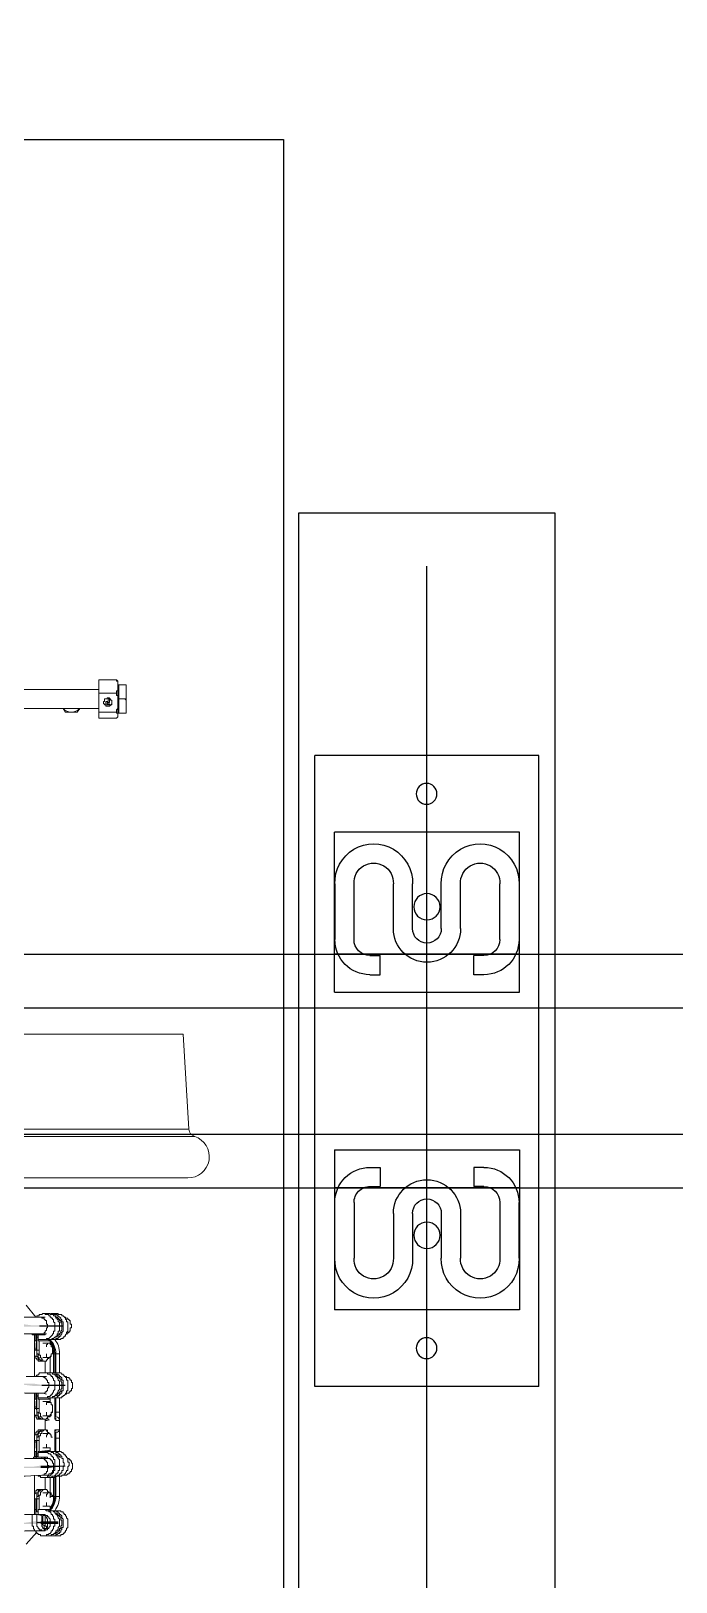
# Model space of a CAD drawing. Header units: millimetres. Extents: x 25083 to 52777, y 24772 to 45779.
# Drawn here: x 39434.8 to 39636.5, y 33806.6 to 34291.2 of the extents above; entities that cross this region are included whole.
import ezdxf

# ---------------------------------------------------------------- set-up
doc = ezdxf.new("R2010")
doc.units = ezdxf.units.MM
doc.styles.get("Standard").update_dxf_attribs({"font": ''})
doc.styles.get('Standard').set_extended_font_data('SimSun')
doc.dimstyles.new('ISO-25', dxfattribs={"dimtxt": 2.5, "dimasz": 2.5, "dimexe": 1.25, "dimexo": 0.625, "dimtad": 1, "dimtxsty": 'Standard', "dimcen": 2.5, "dimadec": 0, "dimazin": 0, "dimtfac": 1, "dimtmove": 0, "dimatfit": 3, "dimfxl": 1, "dimarcsym": 0})

# ---------------------------------------------------------------- blocks, each defined once
blk = doc.blocks.new('A$C6E4F4F8B')
for p, q in [((0, 70), (197.2, 70)), ((0, 70), (0, 0)), ((197.2, 70), (197.2, 0)), ((40.15, 63.8), (57.53, 63.8)), ((62.1, 63.92), (62.1, 6.08)), ((135.1, 63.92), (135.1, 6.08)), ((157.05, 63.8), (139.67, 63.8)), ((57.53, 57.8), (40.15, 57.8)), ((139.67, 57.8), (157.05, 57.8)), ((62.5, 52.83), (62.5, 49.63)), ((68.5, 49.63), (62.5, 49.63)), ((68.5, 52.83), (68.5, 49.63)), ((128.7, 52.83), (128.7, 49.63)), ((128.7, 49.63), (134.7, 49.63)), ((134.7, 52.83), (134.7, 49.63)), ((54.12, 45.5), (40.15, 45.5)), ((143.08, 45.5), (157.05, 45.5)), ((54.12, 39.5), (40.15, 39.5)), ((143.08, 39.5), (157.05, 39.5)), ((54.12, 30.5), (40.15, 30.5)), ((143.08, 30.5), (157.05, 30.5)), ((54.12, 24.5), (40.15, 24.5)), ((143.08, 24.5), (157.05, 24.5)), ((62.5, 17.17), (62.5, 20.37)), ((68.5, 20.37), (62.5, 20.37)), ((68.5, 17.17), (68.5, 20.37)), ((128.7, 17.17), (128.7, 20.37)), ((128.7, 20.37), (134.7, 20.37)), ((134.7, 17.17), (134.7, 20.37)), ((57.53, 12.2), (40.15, 12.2)), ((139.67, 12.2), (157.05, 12.2)), ((40.15, 6.2), (57.53, 6.2)), ((157.05, 6.2), (139.67, 6.2)), ((0, 0), (197.2, 0))]:
    blk.add_line(p, q)
at = {"color": 1}
for p, q in [((64, 63.92), (24, 63.92)), ((24, 63.92), (24, 6.08)), ((74, 63.92), (24, 63.92)), ((24, 63.92), (24, 6.08)), ((123.2, 63.92), (173.2, 63.92)), ((133.2, 63.92), (173.2, 63.92)), ((173.2, 63.92), (173.2, 6.08)), ((173.2, 63.92), (173.2, 6.08)), ((64, 6.08), (24, 6.08)), ((74, 6.08), (24, 6.08)), ((123.2, 6.08), (173.2, 6.08)), ((133.2, 6.08), (173.2, 6.08))]:
    blk.add_line(p, q, dxfattribs=at)
at = {"color": 6, "ltscale": 15}
for p, q in [((74, 6.08), (74, 63.92)), ((123.2, 6.08), (123.2, 63.92))]:
    blk.add_line(p, q, dxfattribs=at)
for centre in [(47.28, 35), (47.28, 35), (149.92, 35), (149.92, 35)]:
    blk.add_circle(centre, 4.1, dxfattribs=at)
for centre in [(12, 34.89), (185.2, 34.89), (185.2, 34.89)]:
    blk.add_circle(centre, 3.25)
for centre, radius, start, end in [((39.79, 51.65), 12.16, 88.3056, 271.6944), ((57.53, 52.83), 10.97, 0, 90), ((139.67, 52.83), 10.97, 90, 180), ((157.41, 51.65), 12.16, 268.3056, 91.6944), ((39.8, 51.65), 6.16, 86.7014, 273.2986), ((57.53, 52.83), 4.97, 0, 90), ((139.67, 52.83), 4.97, 90, 180), ((157.4, 51.65), 6.16, 266.7014, 93.2986), ((54.12, 35), 4.5, 270, 90), ((143.08, 35), 4.5, 90, 270), ((39.79, 18.35), 12.16, 88.3056, 271.6944), ((157.41, 18.35), 12.16, 268.3056, 91.6944), ((39.8, 18.35), 6.16, 86.7014, 273.2986), ((157.4, 18.35), 6.16, 266.7014, 93.2986), ((57.53, 17.17), 10.97, 270, 0), ((57.53, 17.17), 4.97, 270, 0), ((139.67, 17.17), 10.97, 180, 270), ((139.67, 17.17), 4.97, 180, 270)]:
    blk.add_arc(centre, radius, start, end)
at = {"ltscale": 15}
for centre, start, end in [((54.12, 35), 270, 90), ((143.08, 35), 90, 270)]:
    blk.add_arc(centre, 10.5, start, end, dxfattribs=at)
blk = doc.blocks.new('*D925')
at = {"color": 0, "lineweight": -2}
for p, q in [((29677.86, 34881.66), (29677.86, 32448.29)), ((40733.02, 34757.65), (40733.02, 32448.29)), ((29680.36, 32449.54), (40730.52, 32449.54))]:
    blk.add_line(p, q, dxfattribs=at)
at = {"color": 0}
for points in [[(29680.36, 32449.96), (29680.36, 32449.13), (29677.86, 32449.54)], [(40730.52, 32449.13), (40730.52, 32449.96), (40733.02, 32449.54)]]:
    blk.add_solid(points, dxfattribs=at)
at = {"layer": 'DEFPOINTS', "color": 0}
for p in [(29677.86, 34882.29), (40733.02, 34758.27), (40733.02, 32449.54)]:
    blk.add_point(p, dxfattribs=at)
at = {"color": 0, "insert": (35205.44, 32451.63), "char_height": 2.5, "attachment_point": 5}
blk.add_mtext('11055,15', dxfattribs=at)
blk = doc.blocks.new('zw$D2F4')
h = blk.add_hatch(color=7)
edge = h.paths.add_edge_path(flags=0)
edge.add_spline(control_points=[(661.02, 102.12), (661.02, 102.12), (661.02, 94.33), (661.02, 94.33), (661.02, 94.33), (661.39, 91.73), (661.39, 91.73), (661.39, 91.73), (661.76, 91.73), (661.76, 91.73), (661.76, 91.73), (661.76, 102.12), (661.76, 102.12), (661.76, 102.12), (661.02, 102.12), (661.02, 102.12), (661.02, 102.12), (661.02, 102.12), (661.02, 102.12)], knot_values=[0, 0, 0, 0, 1, 1, 1, 2, 2, 2, 3, 3, 3, 4, 4, 4, 5, 5, 5, 6, 6, 6, 6], degree=3, periodic=0)
edge = h.paths.add_edge_path(flags=0)
edge.add_spline(control_points=[(661.76, 80.96), (661.76, 80.96), (661.76, 77.61), (661.76, 77.61), (661.76, 77.61), (662.13, 72.42), (662.13, 72.42), (662.13, 72.42), (662.5, 67.59), (662.5, 67.59), (662.5, 67.59), (662.5, 63.13), (662.5, 63.13), (662.5, 63.13), (662.88, 58.67), (662.88, 58.67), (662.88, 58.67), (662.88, 53.1), (662.88, 53.1), (662.88, 53.1), (663.62, 53.1), (663.62, 53.1), (663.62, 53.1), (663.25, 55.7), (663.25, 55.7), (663.25, 55.7), (663.25, 63.13), (663.25, 63.13), (663.25, 63.13), (662.88, 67.59), (662.88, 67.59), (662.88, 67.59), (662.5, 72.42), (662.5, 72.42), (662.5, 72.42), (662.5, 77.61), (662.5, 77.61), (662.5, 77.61), (662.13, 80.58), (662.13, 80.58), (662.13, 80.58), (662.13, 80.96), (662.13, 80.96), (662.13, 80.96), (661.76, 80.96), (661.76, 80.96), (661.76, 80.96), (661.76, 80.96), (661.76, 80.96)], knot_values=[0, 0, 0, 0, 1, 1, 1, 2, 2, 2, 3, 3, 3, 4, 4, 4, 5, 5, 5, 6, 6, 6, 7, 7, 7, 8, 8, 8, 9, 9, 9, 10, 10, 10, 11, 11, 11, 12, 12, 12, 13, 13, 13, 14, 14, 14, 15, 15, 15, 16, 16, 16, 16], degree=3, periodic=0)
h = blk.add_hatch(color=7)
edge = h.paths.add_edge_path(flags=0)
edge.add_spline(control_points=[(708.92, 102.12), (708.92, 102.12), (708.92, 94.33), (708.92, 94.33), (708.92, 94.33), (708.55, 91.73), (708.55, 91.73), (708.55, 91.73), (709.3, 91.73), (709.3, 91.73), (709.3, 91.73), (709.3, 102.12), (709.3, 102.12), (709.3, 102.12), (708.92, 102.12), (708.92, 102.12), (708.92, 102.12), (708.92, 102.12), (708.92, 102.12)], knot_values=[0, 0, 0, 0, 1, 1, 1, 2, 2, 2, 3, 3, 3, 4, 4, 4, 5, 5, 5, 6, 6, 6, 6], degree=3, periodic=0)
edge = h.paths.add_edge_path(flags=0)
edge.add_spline(control_points=[(708.18, 80.96), (708.18, 80.96), (708.18, 76.5), (708.18, 76.5), (708.18, 76.5), (707.44, 66.84), (707.44, 66.84), (707.44, 66.84), (707.44, 62.39), (707.44, 62.39), (707.44, 62.39), (707.07, 58.67), (707.07, 58.67), (707.07, 58.67), (707.07, 53.48), (707.07, 53.48), (707.07, 53.48), (707.44, 53.48), (707.44, 53.48), (707.44, 53.48), (707.44, 55.7), (707.44, 55.7), (707.44, 55.7), (707.44, 55.7), (707.44, 55.7), (707.44, 55.7), (707.81, 58.67), (707.81, 58.67), (707.81, 58.67), (707.81, 62.39), (707.81, 62.39), (707.81, 62.39), (708.18, 66.84), (708.18, 66.84), (708.18, 66.84), (708.18, 71.67), (708.18, 71.67), (708.18, 71.67), (708.55, 76.5), (708.55, 76.5), (708.55, 76.5), (708.92, 80.21), (708.92, 80.21), (708.92, 80.21), (708.92, 80.96), (708.92, 80.96), (708.92, 80.96), (708.18, 80.96), (708.18, 80.96), (708.18, 80.96), (708.18, 80.96), (708.18, 80.96)], knot_values=[0, 0, 0, 0, 1, 1, 1, 2, 2, 2, 3, 3, 3, 4, 4, 4, 5, 5, 5, 6, 6, 6, 7, 7, 7, 8, 8, 8, 9, 9, 9, 10, 10, 10, 11, 11, 11, 12, 12, 12, 13, 13, 13, 14, 14, 14, 15, 15, 15, 16, 16, 16, 17, 17, 17, 17], degree=3, periodic=0)
h = blk.add_hatch(color=7)
edge = h.paths.add_edge_path(flags=0)
edge.add_spline(control_points=[(643.94, 101.75), (643.94, 101.75), (643.94, 93.95), (643.94, 93.95), (643.94, 93.95), (644.31, 90.98), (644.31, 90.98), (644.31, 90.98), (644.68, 90.98), (644.68, 90.98), (644.68, 90.98), (644.68, 101.75), (644.68, 101.75), (644.68, 101.75), (643.94, 101.75), (643.94, 101.75), (643.94, 101.75), (643.94, 101.75), (643.94, 101.75)], knot_values=[0, 0, 0, 0, 1, 1, 1, 2, 2, 2, 3, 3, 3, 4, 4, 4, 5, 5, 5, 6, 6, 6, 6], degree=3, periodic=0)
edge = h.paths.add_edge_path(flags=0)
edge.add_spline(control_points=[(644.68, 80.58), (644.68, 80.58), (644.68, 75.76), (644.68, 75.76), (644.68, 75.76), (645.05, 70.56), (645.05, 70.56), (645.05, 70.56), (645.05, 66.1), (645.05, 66.1), (645.05, 66.1), (645.42, 61.65), (645.42, 61.65), (645.42, 61.65), (645.42, 55.33), (645.42, 55.33), (645.42, 55.33), (645.42, 53.1), (645.42, 53.1), (645.42, 53.1), (646.16, 53.1), (646.16, 53.1), (646.16, 53.1), (646.16, 55.33), (646.16, 55.33), (646.16, 55.33), (645.79, 57.93), (645.79, 57.93), (645.79, 57.93), (645.79, 66.1), (645.79, 66.1), (645.79, 66.1), (645.42, 70.56), (645.42, 70.56), (645.42, 70.56), (645.05, 75.76), (645.05, 75.76), (645.05, 75.76), (645.05, 80.58), (645.05, 80.58), (645.05, 80.58), (644.68, 80.58), (644.68, 80.58), (644.68, 80.58), (644.68, 80.58), (644.68, 80.58)], knot_values=[0, 0, 0, 0, 1, 1, 1, 2, 2, 2, 3, 3, 3, 4, 4, 4, 5, 5, 5, 6, 6, 6, 7, 7, 7, 8, 8, 8, 9, 9, 9, 10, 10, 10, 11, 11, 11, 12, 12, 12, 13, 13, 13, 14, 14, 14, 15, 15, 15, 15], degree=3, periodic=0)
h = blk.add_hatch(color=7)
edge = h.paths.add_edge_path(flags=0)
edge.add_spline(control_points=[(690.36, 101.75), (690.36, 101.75), (690.36, 90.98), (690.36, 90.98), (690.36, 90.98), (690.73, 90.98), (690.73, 90.98), (690.73, 90.98), (690.73, 93.95), (690.73, 93.95), (690.73, 93.95), (691.1, 98.04), (691.1, 98.04), (691.1, 98.04), (691.1, 101.75), (691.1, 101.75), (691.1, 101.75), (690.36, 101.75), (690.36, 101.75), (690.36, 101.75), (690.36, 101.75), (690.36, 101.75)], knot_values=[0, 0, 0, 0, 1, 1, 1, 2, 2, 2, 3, 3, 3, 4, 4, 4, 5, 5, 5, 6, 6, 6, 7, 7, 7, 7], degree=3, periodic=0)
edge = h.paths.add_edge_path(flags=0)
edge.add_spline(control_points=[(689.99, 80.58), (689.99, 80.58), (689.99, 80.21), (689.99, 80.21), (689.99, 80.21), (689.61, 77.24), (689.61, 77.24), (689.61, 77.24), (689.24, 72.04), (689.24, 72.04), (689.24, 72.04), (689.24, 67.22), (689.24, 67.22), (689.24, 67.22), (688.87, 62.76), (688.87, 62.76), (688.87, 62.76), (688.87, 58.3), (688.87, 58.3), (688.87, 58.3), (688.5, 55.33), (688.5, 55.33), (688.5, 55.33), (688.5, 52.73), (688.5, 52.73), (688.5, 52.73), (688.87, 52.73), (688.87, 52.73), (688.87, 52.73), (689.24, 55.33), (689.24, 55.33), (689.24, 55.33), (689.24, 55.33), (689.24, 55.33), (689.24, 55.33), (689.24, 62.76), (689.24, 62.76), (689.24, 62.76), (689.61, 67.22), (689.61, 67.22), (689.61, 67.22), (689.99, 72.04), (689.99, 72.04), (689.99, 72.04), (690.36, 77.24), (690.36, 77.24), (690.36, 77.24), (690.36, 80.58), (690.36, 80.58), (690.36, 80.58), (689.99, 80.58), (689.99, 80.58), (689.99, 80.58), (689.99, 80.58), (689.99, 80.58)], knot_values=[0, 0, 0, 0, 1, 1, 1, 2, 2, 2, 3, 3, 3, 4, 4, 4, 5, 5, 5, 6, 6, 6, 7, 7, 7, 8, 8, 8, 9, 9, 9, 10, 10, 10, 11, 11, 11, 12, 12, 12, 13, 13, 13, 14, 14, 14, 15, 15, 15, 16, 16, 16, 17, 17, 17, 18, 18, 18, 18], degree=3, periodic=0)
h = blk.add_hatch(color=7)
h.dxf.hatch_style = 2
h.paths.add_polyline_path([(707.07, 53.48), (707.07, 51.62), (707.44, 51.62), (707.44, 53.48)])
h = blk.add_hatch(color=7)
h.dxf.hatch_style = 2
h.paths.add_polyline_path([(646.16, 51.62), (646.16, 53.1), (645.42, 53.1), (645.42, 51.62)])
h = blk.add_hatch(color=7)
h.dxf.hatch_style = 2
h.paths.add_polyline_path([(645.42, 51.62), (645.42, 47.53), (646.16, 47.53), (646.16, 51.62)])
h = blk.add_hatch(color=7)
h.dxf.hatch_style = 2
h.paths.add_polyline_path([(662.88, 53.1), (662.88, 51.25), (663.62, 51.25), (663.62, 53.1)])
h = blk.add_hatch(color=7)
h.dxf.hatch_style = 2
h.paths.add_polyline_path([(662.88, 51.25), (663.25, 47.16), (663.62, 47.16), (663.62, 51.25)])
h = blk.add_hatch(color=7)
h.dxf.hatch_style = 2
h.paths.add_polyline_path([(688.5, 52.73), (688.5, 51.25), (688.87, 51.25), (688.87, 52.73)])
h = blk.add_hatch(color=7)
h.dxf.hatch_style = 2
h.paths.add_polyline_path([(688.5, 51.25), (688.5, 47.16), (688.87, 47.16), (688.87, 51.25)])
h = blk.add_hatch(color=7)
h.dxf.hatch_style = 2
h.paths.add_polyline_path([(707.07, 51.62), (707.07, 46.05), (707.44, 46.05), (707.44, 51.62)])
h = blk.add_hatch(color=7)
h.dxf.hatch_style = 2
h.paths.add_polyline_path([(663.25, 47.16), (663.25, 45.31), (663.62, 45.31), (663.62, 47.16)])
h = blk.add_hatch(color=7)
h.dxf.hatch_style = 2
h.paths.add_polyline_path([(688.5, 47.16), (688.5, 45.31), (688.87, 45.31), (688.87, 47.16)])
at = {"color": 7, "lineweight": 5}
for points in [[(753.49, 7.06), (753.49, 313.8)], [(798.42, 8.54), (798.42, 312.31)], [(766.48, 4.83), (766.48, 282.6)], [(768.71, 6.68), (768.71, 282.6)], [(665.85, 53.1), (665.85, 57.93), (665.48, 64.62), (665.1, 72.04), (664.73, 80.96), (664.36, 91.35), (663.99, 102.12)], [(706.32, 102.12), (706.32, 91.35), (705.95, 81.33), (705.58, 72.42), (705.21, 64.62), (704.84, 58.3), (704.84, 53.48)], [(710.04, 53.1), (710.04, 58.3), (710.41, 64.62), (710.78, 72.04), (711.15, 80.96), (711.52, 90.98), (711.9, 102.12)], [(641.71, 101.75), (641.71, 90.61), (642.08, 80.58), (642.45, 71.67), (642.82, 64.25), (643.19, 57.93), (643.19, 53.1)], [(648.39, 53.1), (648.39, 57.93), (648.02, 64.25), (647.65, 72.04), (647.28, 80.58)], [(659.53, 72.04), (660.28, 64.25), (660.28, 57.93), (660.65, 52.73)], [(900.17, 70.56), (900.17, 34.91)], [(906.12, 70.56), (906.12, 34.91)], [(686.64, 64.25), (686.27, 57.93), (686.27, 53.1)], [(639.11, 57.56), (642.82, 54.22)], [(641.71, 52.36), (641.71, 53.1), (642.08, 53.1), (642.08, 53.85), (642.45, 53.85), (642.45, 54.22), (642.82, 54.22), (642.82, 54.59), (643.19, 54.59)], [(643.19, 54.59), (643.19, 54.96), (643.57, 54.96), (643.94, 55.33), (644.68, 55.33), (644.68, 55.7), (645.42, 55.7), (645.79, 55.7)], [(645.79, 54.22), (644.68, 54.22), (644.31, 53.85), (643.94, 53.85), (643.94, 53.48), (643.57, 53.48), (643.57, 52.73), (643.19, 52.73), (643.19, 52.36)], [(645.79, 55.7), (648.39, 55.7)], [(648.39, 54.22), (645.79, 54.22)], [(645.79, 54.22), (645.79, 52.73)], [(648.39, 54.22), (648.02, 52.73)], [(648.39, 55.7), (648.39, 54.22)], [(660.65, 54.96), (648.39, 54.96)], [(653.22, 54.59), (648.39, 54.59)], [(648.39, 54.59), (649.88, 54.59)], [(648.39, 53.85), (649.88, 53.85)], [(648.76, 53.85), (649.14, 53.85), (649.14, 54.22), (649.51, 54.22)], [(649.51, 53.85), (649.14, 53.85)], [(649.51, 54.22), (653.22, 54.22)], [(649.88, 53.85), (649.51, 53.85)], [(649.88, 54.96), (653.22, 54.96)], [(649.88, 54.59), (649.88, 54.96)], [(649.88, 54.96), (649.88, 54.59)], [(649.88, 53.48), (649.88, 53.85)], [(649.88, 53.85), (649.88, 51.99)], [(649.88, 53.85), (649.88, 50.5)], [(653.22, 53.48), (649.88, 53.48)], [(649.88, 53.48), (649.88, 50.13)], [(653.22, 54.96), (653.22, 54.59)], [(656.19, 53.48), (656.19, 54.22), (655.82, 54.22), (655.82, 54.59), (655.45, 54.59), (655.08, 54.59), (654.71, 54.96), (653.22, 54.96)], [(656.19, 52.73), (656.19, 53.48), (655.82, 53.48), (655.82, 53.85), (655.45, 53.85), (655.08, 53.85), (655.08, 54.22), (653.22, 54.22), (653.22, 54.59)], [(653.22, 54.22), (653.22, 53.48)], [(656.19, 52.73), (656.19, 53.1), (655.82, 53.1), (655.82, 53.48), (655.45, 53.48), (655.45, 53.85), (655.08, 53.85), (653.96, 53.85), (653.96, 54.22), (653.22, 54.22)], [(656.19, 51.62), (656.19, 52.36), (655.82, 52.36), (655.82, 52.73), (655.45, 52.73), (655.45, 53.1), (654.33, 53.1), (654.33, 53.48), (653.22, 53.48)], [(656.19, 53.48), (656.19, 52.73)], [(659.9, 51.62), (659.9, 53.1), (660.28, 53.1), (660.28, 53.85), (660.65, 53.85)], [(665.85, 55.33), (666.22, 55.33)], [(666.22, 54.22), (665.85, 54.22)], [(666.22, 55.33), (666.59, 54.59)], [(666.22, 55.33), (666.22, 54.22)], [(666.22, 54.96), (686.27, 54.96)], [(666.22, 54.22), (666.59, 53.85)], [(666.22, 53.85), (667.7, 53.85)], [(666.22, 51.99), (666.22, 53.85)], [(671.42, 54.59), (666.59, 54.22)], [(666.59, 54.59), (668.07, 54.59)], [(666.59, 54.59), (666.59, 54.22)], [(666.59, 54.22), (666.59, 53.85)], [(666.96, 53.85), (667.33, 53.85), (667.33, 54.22)], [(667.33, 54.22), (671.42, 54.22)], [(668.07, 53.85), (667.33, 53.85)], [(667.7, 53.85), (668.07, 52.36)], [(667.7, 53.85), (667.7, 51.99)], [(668.07, 54.96), (671.42, 54.96)], [(668.07, 54.59), (668.07, 54.96)], [(668.07, 53.48), (668.07, 53.85)], [(671.42, 53.48), (668.07, 53.48)], [(668.07, 53.48), (668.45, 50.13)], [(671.42, 54.96), (671.42, 54.59)], [(674.76, 53.48), (674.76, 53.85), (674.39, 53.85), (674.39, 54.22), (674.02, 54.22), (674.02, 54.59), (673.65, 54.59), (673.27, 54.59), (673.27, 54.96), (671.42, 54.96)], [(674.76, 52.73), (674.76, 53.1), (674.39, 53.1), (674.39, 53.48), (674.02, 53.48), (674.02, 53.85), (673.65, 53.85), (673.27, 54.22), (671.42, 54.22), (671.42, 54.59)], [(671.42, 54.22), (671.42, 53.48)], [(674.76, 52.73), (674.39, 52.73), (674.39, 53.1), (674.02, 53.48), (673.65, 53.48), (673.65, 53.85), (673.27, 53.85), (672.53, 53.85), (672.53, 54.22), (671.42, 54.22)], [(674.76, 51.62), (674.76, 51.99), (674.39, 52.36), (674.39, 52.73), (673.65, 52.73), (673.65, 53.1), (672.9, 53.1), (672.9, 53.48), (671.42, 53.48)], [(674.76, 53.48), (674.76, 52.73)], [(681.44, 54.96), (679.59, 54.96), (679.22, 54.59), (678.84, 54.59), (678.47, 54.22), (678.1, 54.22), (678.1, 53.48)], [(681.44, 54.59), (681.07, 54.22), (679.22, 54.22), (679.22, 53.85), (678.84, 53.85), (678.47, 53.85), (678.47, 53.48), (678.1, 53.48), (678.1, 52.73)], [(681.44, 54.22), (680.33, 54.22), (680.33, 53.85), (679.22, 53.85), (678.84, 53.48), (678.47, 53.48), (678.47, 53.1), (678.1, 53.1), (678.1, 52.73)], [(678.1, 53.48), (678.1, 52.73)], [(681.44, 53.48), (679.96, 53.48), (679.96, 53.1), (678.84, 53.1), (678.84, 52.73), (678.47, 52.73), (678.47, 52.36), (678.1, 52.36), (678.1, 51.62)], [(684.41, 54.96), (681.44, 54.96)], [(681.44, 54.96), (681.44, 54.59)], [(681.44, 54.59), (686.27, 54.22)], [(685.16, 54.22), (681.44, 54.22)], [(681.44, 54.22), (681.44, 53.48)], [(681.44, 53.48), (684.41, 53.48)], [(684.41, 54.59), (684.41, 54.96)], [(686.27, 54.59), (684.41, 54.59)], [(684.41, 53.85), (685.16, 53.85)], [(684.41, 53.48), (684.41, 53.85)], [(684.41, 50.13), (684.41, 53.48)], [(686.27, 53.85), (684.79, 53.85)], [(684.79, 53.85), (684.79, 51.99)], [(684.79, 53.85), (684.79, 52.36)], [(685.53, 53.85), (685.16, 54.22)], [(691.47, 52.73), (691.47, 57.56)], [(691.47, 54.96), (704.47, 54.96)], [(692.58, 51.99), (692.58, 53.48), (692.21, 53.48), (692.21, 53.85), (691.84, 53.85), (691.84, 54.22), (691.47, 54.59)], [(699.64, 54.96), (697.78, 54.96), (697.78, 54.59), (697.04, 54.59), (697.04, 54.22), (696.67, 54.22), (696.67, 53.85), (696.3, 53.85), (696.3, 53.48)], [(699.64, 54.59), (699.64, 54.22), (697.78, 54.22), (697.41, 53.85), (697.04, 53.85), (696.67, 53.48), (696.67, 53.1), (696.3, 53.1), (696.3, 52.73)], [(699.64, 54.22), (698.53, 54.22), (698.53, 53.85), (697.41, 53.85), (697.41, 53.48), (697.04, 53.48), (696.67, 53.48), (696.67, 53.1), (696.3, 52.73)], [(696.3, 53.48), (696.3, 52.73)], [(699.64, 53.48), (698.15, 53.48), (698.15, 53.1), (697.41, 53.1), (697.04, 52.73), (696.67, 52.73), (696.67, 52.36), (696.3, 52.36), (696.3, 51.62)], [(702.61, 54.96), (699.64, 54.96)], [(699.64, 54.96), (699.64, 54.59)], [(699.64, 54.59), (704.47, 54.22)], [(703.35, 54.22), (699.64, 54.22)], [(699.64, 54.22), (699.64, 53.48)], [(699.64, 53.48), (702.61, 53.48)], [(702.61, 54.59), (702.61, 54.96)], [(704.47, 54.59), (702.61, 54.59)], [(702.61, 53.85), (703.35, 53.85)], [(702.61, 53.48), (702.61, 53.85)], [(702.61, 50.13), (702.61, 53.48)], [(704.47, 53.85), (702.98, 53.85)], [(702.98, 53.85), (702.98, 51.99)], [(702.98, 53.85), (702.98, 52.36)], [(703.73, 53.85), (703.73, 54.22), (703.35, 54.22)], [(703.35, 53.85), (703.73, 53.85)], [(704.84, 55.7), (704.47, 55.7)], [(704.47, 55.7), (704.47, 54.22)], [(704.47, 54.59), (704.47, 54.22)], [(704.47, 54.22), (704.84, 54.22)], [(704.47, 54.22), (704.47, 53.85)], [(704.47, 54.22), (704.47, 53.85)], [(704.47, 51.99), (704.47, 53.85)], [(704.84, 52.73), (704.84, 53.48)], [(707.44, 50.88), (706.7, 50.88), (706.7, 51.25), (705.95, 51.25), (705.58, 51.62), (705.21, 51.62), (705.21, 51.99), (704.84, 51.99), (704.84, 53.48)], [(710.04, 54.59), (713.75, 57.56)], [(711.15, 51.99), (711.15, 52.36), (710.78, 52.73), (710.78, 53.48), (710.41, 53.48), (710.41, 53.85), (710.41, 54.22), (710.04, 54.22)], [(641.71, 52.36), (641.71, 50.88)], [(649.88, 51.99), (649.88, 51.62), (649.51, 51.25), (649.51, 50.5), (649.14, 50.5), (649.14, 50.13), (648.76, 49.76), (648.39, 49.76), (648.39, 49.39), (648.02, 49.39), (647.65, 49.02), (646.91, 49.02), (646.91, 48.65), (644.68, 48.65), (644.68, 49.02), (643.94, 49.02), (643.57, 49.39), (643.19, 49.39), (643.19, 49.76), (642.82, 49.76), (642.45, 50.13), (642.45, 50.5), (642.08, 50.5), (642.08, 51.25), (641.71, 51.25), (641.71, 52.36)], [(649.88, 50.5), (649.51, 50.5), (649.51, 49.02), (649.14, 49.02), (649.14, 48.65), (648.76, 48.65), (648.76, 48.28), (648.39, 48.28), (648.39, 47.91), (648.02, 47.91), (647.65, 47.53), (647.28, 47.53), (646.91, 47.16), (644.68, 47.16), (644.31, 47.53), (643.57, 47.53), (643.57, 47.91), (643.19, 47.91), (643.19, 48.28), (642.82, 48.28), (642.08, 49.02), (642.08, 49.76), (641.71, 49.76), (641.71, 50.88)], [(641.71, 49.76), (641.71, 48.28)], [(649.51, 49.39), (649.51, 48.28), (649.14, 47.91), (649.14, 47.53), (648.76, 47.53), (648.76, 47.16), (648.39, 47.16), (648.39, 46.79), (648.02, 46.79), (648.02, 46.42), (647.65, 46.42), (647.28, 46.42), (646.91, 46.05), (644.31, 46.05), (644.31, 46.42), (643.57, 46.42), (643.57, 46.79), (642.82, 46.79), (642.82, 47.16), (642.45, 47.16), (642.45, 47.53), (642.08, 47.91), (642.08, 48.28), (641.71, 48.28), (641.71, 49.76)], [(643.19, 47.53), (642.82, 47.53), (642.82, 47.91), (642.45, 48.28), (642.45, 49.02)], [(643.19, 52.36), (643.19, 53.1)], [(645.79, 50.88), (644.31, 50.88), (644.31, 51.25), (643.94, 51.25), (643.94, 51.62), (643.57, 51.62), (643.57, 51.99), (643.19, 51.99), (643.19, 52.36)], [(643.19, 52.36), (643.19, 51.62), (643.57, 51.62), (643.57, 50.88), (643.94, 50.88), (643.94, 50.5), (644.31, 50.5), (644.68, 50.13), (646.91, 50.13), (647.28, 50.5), (647.65, 50.5), (647.65, 50.88), (648.02, 50.88), (648.02, 51.62), (648.39, 51.62), (648.39, 51.99)], [(645.79, 52.73), (644.68, 52.73), (644.31, 52.36), (643.94, 52.36), (643.94, 51.99), (643.57, 51.99), (643.57, 51.62)], [(643.57, 51.25), (643.57, 51.62), (643.94, 51.62), (643.94, 51.99), (645.05, 51.99), (645.05, 52.36), (645.42, 52.36), (645.79, 52.36)], [(645.79, 51.62), (644.68, 51.62), (644.68, 51.25), (643.94, 51.25), (643.94, 50.88), (643.57, 50.88)], [(645.42, 50.13), (645.79, 51.62)], [(646.54, 50.13), (645.42, 50.13)], [(648.02, 52.73), (645.79, 52.73)], [(645.79, 52.73), (645.79, 52.36)], [(645.79, 52.36), (648.02, 52.36)], [(648.02, 51.99), (648.02, 51.62), (647.65, 51.62), (647.65, 51.25), (647.28, 51.25), (646.91, 50.88), (646.54, 50.88), (645.79, 50.88)], [(648.02, 51.62), (645.79, 51.62)], [(648.39, 53.1), (648.39, 51.99), (648.02, 51.99)], [(648.02, 52.36), (648.02, 51.62)], [(648.76, 48.65), (648.76, 47.91), (648.39, 47.91), (648.39, 47.53)], [(649.51, 50.13), (649.51, 49.39)], [(649.51, 49.39), (649.51, 47.91)], [(649.88, 51.99), (649.88, 50.5)], [(649.88, 50.13), (649.88, 50.5)], [(650.99, 50.13), (649.88, 50.13)], [(650.99, 52.36), (650.99, 50.13)], [(652.11, 51.25), (650.99, 51.25)], [(655.08, 50.5), (655.08, 50.88), (654.71, 50.88), (654.71, 51.25), (654.33, 51.25), (653.96, 51.25)], [(653.96, 50.13), (659.9, 50.13)], [(653.96, 49.02), (653.96, 50.13)], [(653.96, 49.39), (654.33, 49.39), (654.33, 49.76), (655.08, 49.76), (655.08, 50.13)], [(653.96, 49.02), (659.9, 49.02)], [(653.96, 49.02), (653.96, 48.65)], [(659.9, 48.65), (653.96, 48.65)], [(659.9, 48.65), (653.96, 48.65)], [(655.08, 50.13), (655.08, 52.36)], [(655.08, 50.5), (655.45, 50.5), (655.45, 50.88), (655.82, 50.88), (656.19, 51.25), (656.19, 51.62)], [(656.19, 52.36), (656.19, 51.62)], [(659.9, 51.62), (656.19, 51.62)], [(667.7, 51.99), (667.7, 50.88), (667.33, 50.5), (667.33, 50.13), (666.96, 49.76), (666.59, 49.76), (666.59, 49.39), (666.22, 49.39), (666.22, 49.02), (665.85, 49.02), (665.48, 49.02), (665.48, 48.65), (662.13, 48.65), (662.13, 49.02), (661.39, 49.02), (661.39, 49.39), (661.02, 49.39), (661.02, 49.76), (660.65, 49.76), (660.65, 50.13), (660.28, 50.13), (660.28, 50.88), (659.9, 50.88), (659.9, 51.62)], [(659.9, 51.62), (659.9, 50.13)], [(665.85, 47.53), (665.48, 47.16), (662.13, 47.16), (662.13, 47.53), (661.39, 47.53), (661.39, 47.91), (661.02, 47.91), (661.02, 48.28), (660.65, 48.28), (660.65, 48.65), (660.28, 48.65), (660.28, 49.39), (659.9, 49.76), (659.9, 50.13)], [(659.9, 49.02), (660.28, 47.53)], [(660.65, 47.16), (660.65, 47.53), (660.28, 47.91), (660.28, 48.65), (659.9, 48.65), (659.9, 49.02)], [(660.65, 52.73), (660.65, 51.62)], [(663.25, 50.5), (662.88, 50.5), (662.88, 50.88), (661.76, 50.88), (661.76, 51.25), (661.39, 51.25), (661.02, 51.62), (661.02, 51.99), (660.65, 51.99), (660.65, 52.73)], [(660.65, 51.25), (660.65, 51.62)], [(663.25, 49.02), (662.13, 49.02), (662.13, 49.39), (661.39, 49.39), (661.39, 49.76), (661.02, 49.76), (661.02, 50.5), (660.65, 50.5), (660.65, 51.25)], [(668.07, 49.39), (668.07, 48.28), (667.7, 48.28), (667.7, 47.53), (667.33, 47.53), (667.33, 47.16), (666.96, 47.16), (666.96, 46.79), (666.59, 46.79), (666.59, 46.42), (666.22, 46.42), (665.85, 46.42), (665.85, 46.05), (664.73, 46.05), (664.36, 45.68), (663.62, 45.68), (663.25, 46.05), (662.13, 46.05), (662.13, 46.42), (661.39, 46.42), (661.39, 46.79), (661.02, 46.79), (661.02, 47.16)], [(665.85, 53.1), (665.85, 51.99), (665.48, 51.99), (665.48, 51.62), (665.1, 51.62), (665.1, 51.25), (664.73, 51.25), (664.73, 50.88), (663.62, 50.88), (663.62, 50.5), (663.25, 50.5)], [(665.85, 50.5), (665.85, 50.13), (665.48, 50.13), (665.48, 49.76), (665.1, 49.76), (665.1, 49.39), (664.73, 49.39), (664.36, 49.39), (664.36, 49.02), (663.25, 49.02)], [(665.85, 52.36), (665.85, 53.1)], [(666.22, 52.73), (665.85, 52.73)], [(665.85, 51.25), (665.85, 52.36)], [(665.85, 51.99), (666.22, 51.99)], [(666.22, 51.62), (665.85, 51.62)], [(665.85, 50.88), (665.85, 51.25)], [(665.85, 51.25), (665.85, 50.5)], [(665.85, 50.88), (666.22, 50.88), (666.22, 51.25)], [(668.07, 50.5), (668.07, 49.76), (667.7, 49.76), (667.7, 49.02), (667.33, 49.02), (667.33, 48.28), (666.96, 48.28), (666.59, 47.91), (666.22, 47.91), (666.22, 47.53), (665.85, 47.53)], [(666.22, 51.25), (666.22, 51.99)], [(667.33, 48.65), (667.33, 48.28), (666.96, 47.91), (666.96, 47.53), (666.59, 47.53), (666.59, 47.16), (666.22, 47.16), (666.22, 46.79)], [(667.7, 51.99), (668.07, 50.5)], [(668.07, 52.36), (668.07, 50.5)], [(668.07, 49.76), (668.07, 51.25)], [(668.07, 51.25), (668.07, 49.39)], [(668.45, 50.5), (668.07, 50.5)], [(668.07, 50.13), (668.45, 50.13)], [(668.07, 49.76), (668.07, 47.91)], [(668.07, 47.91), (668.07, 49.39)], [(672.16, 48.65), (668.07, 48.65)], [(672.16, 48.65), (668.07, 48.65)], [(669.19, 50.13), (668.45, 50.13)], [(669.19, 52.36), (669.19, 50.13)], [(670.3, 51.25), (669.19, 51.25)], [(672.16, 48.65), (674.39, 48.65)], [(672.16, 47.16), (672.16, 48.65)], [(674.39, 48.65), (672.16, 48.65)], [(673.65, 50.5), (673.65, 50.88), (673.27, 50.88), (673.27, 51.25), (672.9, 51.25), (672.53, 51.25)], [(672.53, 49.39), (672.53, 49.76), (673.27, 49.76), (673.27, 50.13), (673.65, 50.13)], [(673.65, 50.13), (673.65, 52.36)], [(673.65, 50.5), (674.02, 50.88), (674.39, 50.88), (674.39, 51.25), (674.76, 51.25), (674.76, 51.62)], [(674.02, 50.5), (673.65, 50.5), (673.65, 50.13)], [(674.02, 48.65), (674.02, 48.28)], [(674.39, 50.88), (674.76, 50.88)], [(674.76, 48.28), (674.76, 48.65), (674.39, 48.65)], [(674.76, 52.36), (674.76, 51.62)], [(678.1, 51.62), (674.76, 51.62)], [(677.73, 50.88), (677.73, 51.62)], [(678.47, 50.88), (678.1, 50.88), (678.1, 50.5), (677.73, 50.5)], [(678.47, 48.65), (678.1, 48.65), (678.1, 48.28), (677.73, 48.28)], [(678.47, 48.65), (678.47, 48.28), (677.73, 48.28)], [(678.1, 52.36), (678.1, 51.62)], [(678.1, 51.62), (678.1, 51.25), (678.47, 51.25), (678.47, 50.88), (678.84, 50.88), (678.84, 50.5), (679.22, 50.5)], [(678.47, 48.65), (680.33, 48.65)], [(680.33, 48.65), (678.47, 48.65)], [(678.84, 50.5), (678.84, 50.88)], [(679.22, 50.13), (678.84, 50.13), (678.84, 50.5)], [(678.84, 48.28), (678.84, 48.65)], [(679.22, 52.36), (679.22, 50.13)], [(680.33, 51.25), (679.22, 51.25)], [(680.33, 49.39), (680.33, 49.76), (679.59, 49.76), (679.59, 50.13), (679.22, 50.13), (679.22, 50.5)], [(679.22, 50.13), (679.22, 49.76), (679.96, 49.76), (680.33, 49.39)], [(680.33, 49.39), (681.44, 49.39)], [(680.33, 49.39), (682.56, 49.39)], [(684.79, 48.65), (680.33, 48.65)], [(684.79, 48.65), (680.33, 48.65)], [(680.33, 48.65), (680.33, 47.16)], [(681.44, 49.39), (682.56, 49.39)], [(683.67, 50.5), (683.3, 50.5), (683.3, 51.25), (682.93, 51.25), (682.56, 51.25)], [(682.56, 49.39), (682.56, 49.76), (683.3, 49.76), (683.3, 50.13), (683.3, 50.5), (683.67, 50.5)], [(682.56, 49.39), (682.56, 49.76), (683.3, 49.76), (683.3, 50.13), (683.67, 50.13)], [(683.67, 50.13), (683.67, 52.36)], [(683.67, 50.13), (684.79, 50.13)], [(683.67, 50.13), (684.41, 50.13)], [(684.41, 50.5), (684.79, 50.5)], [(684.79, 52.36), (684.79, 50.5)], [(684.79, 51.99), (684.79, 50.5)], [(684.79, 51.99), (684.79, 50.88), (685.16, 50.88), (685.16, 50.13), (685.53, 50.13), (685.53, 49.76), (685.9, 49.76), (685.9, 49.39), (686.27, 49.39), (686.64, 49.02), (687.01, 49.02), (687.39, 48.65), (689.99, 48.65), (690.36, 49.02), (690.73, 49.02), (691.1, 49.39), (691.47, 49.39), (691.47, 49.76), (691.84, 49.76), (691.84, 50.13), (692.21, 50.13), (692.21, 50.88), (692.58, 50.88), (692.58, 51.99)], [(684.79, 51.25), (684.79, 49.39)], [(684.79, 49.76), (684.79, 51.25)], [(684.79, 50.5), (684.79, 49.39), (685.16, 49.39), (685.16, 48.65), (685.53, 48.65), (685.53, 48.28), (685.9, 48.28), (685.9, 47.91), (686.27, 47.91), (686.64, 47.53), (687.01, 47.53), (687.39, 47.16), (689.99, 47.16), (690.36, 47.53), (690.73, 47.53), (691.1, 47.91), (691.47, 47.91), (691.47, 48.28), (691.84, 48.28), (691.84, 48.65), (692.21, 48.65), (692.21, 49.39), (692.58, 49.39), (692.58, 50.5)], [(684.79, 49.76), (684.79, 47.91)], [(684.79, 47.91), (684.79, 49.39)], [(684.79, 49.39), (684.79, 47.91), (685.16, 47.91), (685.16, 47.53), (685.53, 47.53), (685.53, 47.16), (685.9, 47.16), (685.9, 46.79)], [(685.53, 48.65), (685.53, 47.91), (685.9, 47.91), (685.9, 47.53), (686.27, 47.53), (686.27, 47.16)], [(686.27, 52.36), (685.9, 51.25)], [(686.27, 52.36), (686.27, 53.1)], [(688.87, 50.5), (688.13, 50.5), (687.76, 50.88), (687.01, 50.88), (687.01, 51.25), (686.64, 51.25), (686.64, 51.62), (686.27, 51.62), (686.27, 53.1)], [(691.47, 52.73), (691.47, 52.36), (691.1, 51.99), (691.1, 51.62), (690.73, 51.62), (690.73, 51.25), (690.36, 51.25), (690.36, 50.88), (689.61, 50.88), (689.61, 50.5), (688.87, 50.5)], [(691.1, 47.16), (691.1, 47.53), (691.47, 47.53), (691.47, 47.91), (691.84, 47.91), (691.84, 48.65)], [(691.47, 52.73), (691.47, 52.36)], [(691.47, 51.25), (691.47, 52.36)], [(691.47, 46.79), (691.47, 47.16), (691.84, 47.16), (691.84, 47.53), (692.21, 47.53), (692.21, 48.28), (692.58, 48.28), (692.58, 48.65), (692.58, 49.39)], [(692.58, 50.5), (692.58, 51.99)], [(696.3, 51.62), (692.58, 51.62)], [(692.58, 50.13), (697.41, 50.13)], [(692.58, 47.91), (692.58, 49.39)], [(692.58, 49.02), (698.53, 49.02)], [(698.53, 48.65), (692.58, 48.65)], [(698.53, 48.65), (692.58, 48.65)], [(696.3, 52.36), (696.3, 51.62)], [(696.3, 51.62), (696.3, 51.25), (696.67, 51.25), (696.67, 50.88), (697.04, 50.88), (697.04, 50.5), (697.41, 50.5)], [(697.41, 52.36), (697.41, 50.13)], [(698.53, 51.25), (697.41, 51.25)], [(698.53, 49.39), (698.53, 49.76), (697.78, 49.76), (697.78, 50.13), (697.41, 50.13), (697.41, 50.5)], [(697.41, 50.13), (697.78, 49.76), (698.53, 49.76), (698.53, 49.39)], [(698.53, 49.39), (698.53, 49.02)], [(698.53, 49.39), (699.64, 49.39)], [(698.53, 49.39), (700.75, 49.39)], [(698.53, 48.65), (698.53, 49.02)], [(699.64, 49.39), (700.75, 49.39)], [(701.87, 50.5), (701.87, 50.88), (701.5, 50.88), (701.5, 51.25), (701.13, 51.25), (700.75, 51.25)], [(700.75, 49.39), (700.75, 49.76), (701.5, 49.76), (701.5, 50.13), (701.87, 50.13), (701.87, 50.5)], [(700.75, 49.39), (700.75, 49.76), (701.5, 49.76), (701.87, 50.13)], [(701.87, 50.13), (701.87, 52.36)], [(701.87, 50.13), (702.61, 50.13)], [(702.61, 50.5), (702.98, 50.5)], [(702.98, 52.36), (702.98, 50.5)], [(702.98, 51.99), (702.98, 50.5)], [(702.98, 51.99), (702.98, 51.25), (703.35, 51.25), (703.35, 50.5), (704.47, 49.39), (704.84, 49.39), (704.84, 49.02), (705.58, 49.02), (705.58, 48.65), (708.18, 48.65), (708.55, 49.02), (709.3, 49.02), (709.3, 49.39), (709.67, 49.39), (709.67, 49.76), (710.04, 49.76), (710.04, 50.13), (710.41, 50.13), (710.41, 50.5), (710.78, 50.5), (710.78, 51.62), (711.15, 51.62), (711.15, 51.99)], [(702.98, 51.25), (702.98, 49.39)], [(702.98, 49.76), (702.98, 51.25)], [(702.98, 50.5), (702.98, 49.76), (703.35, 49.39), (703.35, 49.02), (703.73, 48.65), (703.73, 48.28), (704.1, 48.28), (704.1, 47.91), (704.47, 47.91)], [(702.98, 49.76), (702.98, 47.91)], [(702.98, 47.91), (702.98, 49.39)], [(702.98, 49.39), (702.98, 48.28), (703.35, 48.28), (703.35, 47.53), (703.73, 47.53), (703.73, 47.16), (704.1, 47.16), (704.1, 46.79), (704.47, 46.79), (704.84, 46.42), (705.21, 46.42), (705.58, 46.05), (708.55, 46.05), (708.55, 46.42), (709.3, 46.42), (709.3, 46.79), (709.67, 46.79), (710.41, 47.53), (710.41, 47.91), (710.78, 47.91), (710.78, 49.02), (711.15, 49.02), (711.15, 49.39)], [(703.73, 48.65), (703.73, 48.28), (704.1, 47.91), (704.1, 47.53), (704.47, 47.53)], [(704.47, 52.73), (704.84, 52.73)], [(704.84, 51.99), (704.47, 51.99)], [(704.47, 51.62), (704.84, 51.62)], [(704.84, 52.73), (704.84, 51.62)], [(704.84, 51.25), (704.84, 51.62)], [(704.84, 47.91), (704.84, 47.53), (705.58, 47.53), (705.58, 47.16), (708.55, 47.16), (708.55, 47.53), (709.3, 47.53), (709.3, 47.91), (709.67, 47.91), (709.67, 48.28), (710.04, 48.28), (710.41, 48.65), (710.41, 49.02), (710.78, 49.02), (710.78, 50.13), (711.15, 50.13), (711.15, 50.5)], [(710.04, 53.1), (710.04, 52.73), (709.67, 52.73), (709.67, 51.99), (709.3, 51.99), (709.3, 51.62), (708.92, 51.62), (708.92, 51.25), (707.81, 51.25), (707.81, 50.88), (707.44, 50.88)], [(709.67, 47.53), (710.04, 47.91), (710.04, 48.28), (710.41, 48.28), (710.41, 48.65)], [(710.04, 53.1), (710.04, 52.73)], [(710.04, 51.62), (710.04, 52.73)], [(711.15, 50.5), (711.15, 51.99)], [(711.15, 47.91), (711.15, 49.39)], [(649.51, 47.91), (649.51, 46.79), (649.14, 46.79), (649.14, 46.05), (648.76, 46.05), (648.76, 45.68), (648.39, 45.68), (648.39, 45.31), (648.02, 45.31), (647.65, 44.93), (647.28, 44.93), (646.91, 44.56), (644.31, 44.56), (643.94, 44.93), (643.57, 44.93), (643.19, 45.31), (642.82, 45.31), (642.82, 45.68), (642.45, 45.68), (642.45, 46.05), (642.08, 46.05), (642.08, 46.79), (641.71, 46.79), (641.71, 48.28)], [(648.39, 47.53), (648.02, 47.53), (648.02, 47.16), (647.65, 47.16), (647.65, 46.79), (646.54, 46.79), (646.54, 46.42), (645.79, 46.42), (645.05, 46.42), (644.68, 46.79), (643.94, 46.79), (643.94, 47.16), (643.19, 47.16), (643.19, 47.53)], [(653.96, 48.28), (660.28, 48.28)], [(653.96, 47.16), (653.96, 48.28)], [(660.28, 47.16), (653.96, 47.16)], [(653.96, 47.16), (660.28, 47.16)], [(661.02, 45.68), (660.65, 45.68), (660.65, 46.42), (660.28, 46.42), (660.28, 47.53)], [(660.65, 46.05), (660.65, 45.31)], [(663.25, 43.08), (662.5, 43.08), (662.5, 43.45), (661.76, 43.45), (661.76, 43.82), (661.39, 43.82), (661.39, 44.19), (661.02, 44.19), (661.02, 44.56), (660.65, 44.93), (660.65, 45.31)], [(668.07, 47.91), (668.07, 46.79), (667.7, 46.42), (667.7, 46.05), (667.33, 46.05), (667.33, 45.68), (666.96, 45.68), (666.96, 45.31), (666.59, 45.31), (666.59, 44.93), (666.22, 44.93), (665.85, 44.56), (664.73, 44.56), (664.73, 44.19), (663.62, 44.19), (663.25, 44.56), (662.13, 44.56), (662.13, 44.93), (661.76, 44.93), (661.39, 45.31), (661.02, 45.31), (661.02, 45.68)], [(665.85, 44.56), (665.85, 44.19), (665.48, 44.19), (665.48, 43.82), (665.1, 43.82), (665.1, 43.45), (664.73, 43.45), (664.36, 43.45), (664.36, 43.08), (663.25, 43.08)], [(668.07, 48.28), (672.16, 48.28)], [(684.79, 47.16), (668.07, 47.16)], [(668.07, 47.16), (672.16, 47.16)], [(674.02, 48.28), (672.16, 48.28)], [(672.16, 47.16), (674.76, 47.16)], [(674.76, 48.28), (674.76, 47.16)], [(677.73, 47.16), (677.73, 48.28)], [(677.73, 47.16), (680.33, 47.16)], [(680.33, 48.28), (678.84, 48.28)], [(680.33, 48.28), (684.79, 48.28)], [(680.33, 47.16), (684.79, 47.16)], [(684.79, 47.91), (684.79, 46.42), (685.16, 46.42), (685.16, 46.05), (685.53, 46.05), (685.53, 45.68), (685.9, 45.31), (686.27, 45.31), (686.27, 44.93), (686.64, 44.93), (687.01, 44.93), (687.01, 44.56), (690.36, 44.56), (690.36, 44.93), (691.1, 44.93), (691.1, 45.31), (691.47, 45.31), (691.47, 45.68), (691.84, 45.68), (691.84, 46.05), (692.21, 46.05), (692.21, 46.42), (692.58, 46.79), (692.58, 47.91)], [(685.9, 46.79), (686.27, 46.79), (686.27, 46.42), (687.01, 46.42), (687.01, 46.05), (688.87, 46.05), (689.24, 46.05), (690.36, 46.05), (690.36, 46.42), (691.1, 46.42), (691.1, 46.79), (691.47, 46.79)], [(688.5, 43.08), (687.76, 43.08), (687.76, 43.45), (687.01, 43.45), (687.01, 43.82), (686.64, 43.82), (686.64, 44.19), (686.27, 44.19), (686.27, 44.93), (685.9, 44.93), (685.9, 45.31)], [(686.27, 47.16), (686.64, 47.16), (686.64, 46.79), (687.39, 46.79), (687.76, 46.42), (688.87, 46.42), (689.61, 46.42), (689.99, 46.79), (690.73, 46.79), (690.73, 47.16), (691.1, 47.16)], [(691.47, 45.31), (691.47, 44.93), (691.1, 44.93), (691.1, 44.19), (690.73, 44.19), (690.73, 43.82), (690.36, 43.82), (690.36, 43.45), (689.61, 43.45), (689.61, 43.08), (688.5, 43.08)], [(692.58, 48.28), (698.53, 48.28)], [(698.53, 47.16), (692.58, 47.16)], [(692.58, 47.16), (698.53, 47.16)], [(698.53, 48.28), (698.53, 47.16)], [(702.98, 47.91), (702.98, 46.79), (703.35, 46.79), (703.35, 46.05), (703.73, 46.05), (703.73, 45.68), (704.1, 45.68), (704.1, 45.31), (704.47, 45.31), (704.84, 44.93), (705.21, 44.93), (705.58, 44.56), (708.55, 44.56), (708.55, 44.93), (709.3, 44.93), (709.3, 45.31), (709.67, 45.31), (710.41, 46.05), (710.41, 46.42), (710.78, 46.42), (710.78, 47.53), (711.15, 47.53), (711.15, 47.91)], [(704.47, 47.53), (704.47, 47.16), (704.84, 47.16), (705.21, 46.79), (705.58, 46.79), (705.95, 46.42), (707.44, 46.42), (708.18, 46.42), (708.18, 46.79), (708.92, 46.79), (708.92, 47.16), (709.3, 47.16), (709.67, 47.53)], [(707.44, 43.45), (706.7, 43.45), (706.7, 43.82), (705.58, 43.82), (705.58, 44.19), (705.21, 44.19), (705.21, 44.56), (704.84, 44.56), (704.84, 44.93)], [(710.04, 45.68), (710.04, 45.31), (709.67, 45.31), (709.67, 44.56), (709.3, 44.56), (709.3, 44.19), (708.92, 44.19), (708.92, 43.82), (707.81, 43.82), (707.81, 43.45), (707.44, 43.45)], [(900.17, 46.05), (899.06, 45.31)], [(899.06, 45.31), (899.06, 41.59)], [(899.06, 41.59), (900.17, 40.85)], [(897.2, 29.34), (897.2, 34.91)], [(897.57, 34.91), (897.2, 34.91)], [(897.95, 34.91), (897.57, 34.91)], [(897.95, 34.91), (897.57, 34.91)], [(897.95, 34.91), (902.03, 34.91)], [(899.06, 34.91), (897.95, 34.91)], [(899.06, 29.34), (899.06, 34.91)], [(902.03, 34.91), (899.06, 34.91)], [(902.03, 34.91), (908.34, 34.91)], [(905, 34.91), (902.03, 34.91)], [(905, 29.34), (905, 34.91)], [(907.23, 34.91), (905, 34.91)], [(909.09, 34.91), (907.23, 34.91)], [(908.34, 34.91), (908.72, 34.91)], [(908.72, 34.91), (909.09, 34.91)], [(909.09, 29.34), (909.09, 34.91)], [(897.57, 28.97), (897.2, 29.34)], [(899.06, 29.34), (898.69, 29.34), (898.69, 28.97), (897.95, 28.97)], [(902.03, 28.97), (900.17, 28.97), (899.8, 29.34), (899.06, 29.34)], [(902.03, 33.42), (901.66, 33.42), (901.66, 33.05), (901.29, 33.05), (901.29, 32.68), (900.92, 32.68), (900.92, 31.57), (901.29, 31.19), (901.29, 30.82), (902.03, 30.82)], [(902.03, 33.42), (901.66, 33.42), (901.66, 33.05), (901.29, 33.05), (901.29, 32.68), (900.92, 32.68), (900.92, 31.57), (901.66, 30.82), (902.03, 30.82)], [(901.66, 32.68), (901.29, 32.68), (901.29, 32.31)], [(901.29, 32.31), (901.29, 31.57)], [(901.29, 31.57), (901.66, 31.57)], [(902.4, 32.31), (902.4, 32.68), (902.03, 32.68), (901.66, 32.68)], [(902.4, 32.31), (902.4, 32.68), (901.66, 32.68)], [(901.66, 32.31), (902.03, 32.31)], [(901.66, 31.57), (901.66, 32.31)], [(901.66, 31.57), (901.66, 32.31)], [(902.03, 30.82), (902.77, 30.82), (902.77, 31.19), (903.15, 31.19), (903.15, 31.57), (903.52, 31.57), (903.52, 32.31), (903.15, 32.31), (903.15, 33.05), (902.4, 33.05), (902.4, 33.42), (902.03, 33.42)], [(902.03, 32.31), (902.03, 31.57)], [(902.03, 31.57), (903.15, 31.57)], [(905, 29.34), (904.26, 29.34), (904.26, 28.97), (902.03, 28.97)], [(902.4, 31.94), (902.4, 32.31)], [(902.4, 31.94), (902.4, 32.31)], [(903.15, 31.94), (902.4, 31.94)], [(903.15, 31.57), (903.15, 31.94)], [(903.15, 31.57), (903.15, 31.94)], [(907.23, 28.97), (905.74, 28.97), (905.74, 29.34), (905, 29.34)], [(909.09, 29.34), (908.72, 29.34), (908.72, 28.97), (907.23, 28.97)], [(908.72, 28.97), (909.09, 29.34)], [(897.95, 28.97), (897.57, 28.97)], [(897.57, 28.97), (897.95, 28.97)], [(902.03, 28.97), (897.95, 28.97)], [(898.69, 28.97), (898.69, 28.59)], [(900.92, 28.59), (898.69, 28.59)], [(898.69, 26.74), (898.69, 28.59)], [(900.92, 28.59), (898.69, 28.59)], [(898.69, 26.74), (898.69, 26.37)], [(900.92, 26.37), (898.69, 26.37), (898.69, 26.74)], [(900.92, 26.37), (898.69, 26.37)], [(900.92, 28.59), (905.37, 28.59)], [(903.15, 28.59), (900.92, 28.59)], [(903.15, 26.74), (902.77, 26.37), (900.92, 26.37)], [(905.37, 26.37), (900.92, 26.37)], [(902.03, 28.97), (907.23, 28.97)], [(903.15, 26.74), (903.15, 28.59)], [(905.37, 28.59), (903.15, 28.59)], [(905.37, 26.37), (903.15, 26.37), (903.15, 26.74)], [(905.37, 28.59), (907.6, 28.59)], [(907.6, 28.59), (905.37, 28.59)], [(907.6, 26.74), (907.6, 26.37), (905.37, 26.37)], [(905.37, 26.37), (907.6, 26.37)], [(908.34, 28.97), (907.23, 28.97)], [(907.6, 28.97), (907.6, 28.59)], [(907.6, 26.74), (907.6, 28.59)], [(907.6, 26.74), (907.6, 28.59)], [(907.6, 26.74), (907.6, 28.22)], [(907.6, 27.11), (907.6, 28.22)], [(907.6, 28.22), (907.6, 27.85)], [(907.6, 28.22), (907.6, 26.74)], [(907.6, 27.85), (907.6, 28.22)], [(907.6, 28.22), (907.6, 27.85)], [(907.6, 27.85), (907.6, 27.48)], [(907.6, 27.11), (907.6, 27.85)], [(907.6, 27.85), (907.6, 27.48)], [(907.6, 27.48), (907.6, 27.85)], [(907.6, 27.85), (907.6, 27.11)], [(907.6, 27.48), (907.6, 27.11)], [(907.6, 27.11), (907.6, 27.48)], [(907.6, 27.48), (907.6, 27.11)], [(907.6, 27.11), (907.6, 26.74)], [(907.6, 26.74), (907.6, 27.11)], [(907.6, 26.74), (907.6, 27.11)], [(907.6, 27.11), (907.6, 26.74)], [(907.6, 26.74), (907.6, 26.37)], [(907.6, 26.37), (907.6, 26.74)], [(908.72, 28.97), (908.34, 28.97)], [(798.42, 8.54), (768.71, 6.68)]]:
    blk.add_lwpolyline(points, dxfattribs=at)
for points in [[(671.42, 54.22), (671.42, 54.22), (671.42, 54.22), (671.42, 54.22)], [(671.42, 53.48), (671.42, 53.48), (671.42, 53.48), (671.42, 53.48)], [(641.71, 50.13), (641.71, 50.13), (641.71, 49.76), (641.71, 49.76)], [(645.05, 50.13), (645.05, 50.13), (645.42, 50.13), (645.42, 50.13)], [(649.51, 50.13), (649.88, 50.13), (649.88, 50.13), (649.88, 50.13)], [(649.51, 50.13), (649.88, 50.13), (649.88, 50.13), (649.88, 50.13)], [(649.51, 50.13), (650.62, 49.02), (652.48, 48.28), (653.96, 48.28)], [(649.51, 48.65), (650.99, 47.53), (652.48, 47.16), (653.96, 47.16)], [(649.51, 48.65), (650.99, 47.53), (652.48, 47.16), (653.96, 47.16)], [(649.88, 50.5), (649.88, 50.5), (649.88, 50.5), (649.88, 50.5)], [(649.88, 50.13), (650.99, 49.39), (652.48, 48.65), (653.96, 48.65)], [(649.88, 50.13), (650.99, 49.02), (652.48, 48.65), (653.96, 48.65)], [(650.25, 50.13), (651.36, 49.39), (652.48, 49.02), (653.96, 49.02)], [(653.59, 50.13), (653.59, 50.13), (653.96, 50.13), (653.96, 50.13)], [(653.96, 49.02), (653.96, 49.02), (653.96, 49.02), (653.96, 49.02)], [(655.08, 50.5), (655.08, 50.5), (655.08, 50.5), (655.08, 50.5)], [(656.19, 52.73), (656.19, 52.73), (656.19, 52.73), (656.19, 52.73)], [(656.19, 52.36), (656.19, 52.36), (656.19, 52.73), (656.19, 52.73)], [(656.19, 52.73), (656.19, 52.73), (656.19, 52.73), (656.19, 52.73)], [(659.9, 49.76), (659.9, 49.39), (659.9, 49.39), (659.9, 49.02)], [(666.22, 51.25), (666.22, 51.25), (666.22, 51.25), (666.22, 51.25)], [(674.02, 48.65), (674.39, 48.65), (674.39, 48.65), (674.39, 48.65)], [(674.39, 48.65), (674.39, 48.65), (674.39, 48.65), (674.39, 48.65)], [(674.39, 48.65), (674.39, 48.28), (674.76, 48.28), (674.76, 48.28)], [(674.76, 52.73), (674.76, 52.73), (674.76, 52.73), (674.76, 52.73)], [(674.76, 52.73), (674.76, 52.73), (674.76, 52.73), (674.76, 52.73)], [(674.76, 52.36), (674.76, 52.36), (674.76, 52.36), (674.76, 52.73)], [(678.1, 52.73), (678.1, 52.73), (678.1, 52.73), (678.1, 52.73)], [(678.1, 52.73), (678.1, 52.73), (678.1, 52.73), (678.1, 52.73)], [(678.1, 52.73), (678.1, 52.36), (678.1, 52.36), (678.1, 52.36)], [(678.47, 48.65), (678.47, 48.65), (678.47, 48.65), (678.47, 48.65)], [(678.47, 48.65), (678.47, 48.65), (678.47, 48.65), (678.47, 48.65)], [(692.58, 49.39), (692.58, 49.39), (692.58, 49.76), (692.58, 50.13)], [(696.3, 52.73), (696.3, 52.73), (696.3, 52.73), (696.3, 52.73)], [(696.3, 52.73), (696.3, 52.73), (696.3, 52.73), (696.3, 52.73)], [(696.3, 52.73), (696.3, 52.36), (696.3, 52.36), (696.3, 52.36)], [(698.53, 49.02), (700.01, 49.02), (701.5, 49.39), (702.61, 50.13)], [(698.53, 48.65), (700.38, 48.65), (701.87, 49.39), (702.98, 50.13)], [(698.53, 48.28), (700.38, 48.28), (701.87, 49.02), (702.98, 50.13)], [(698.53, 48.65), (698.53, 48.65), (698.9, 48.65), (698.9, 48.65)], [(698.53, 47.16), (700.38, 47.16), (701.87, 47.53), (702.98, 48.65)], [(698.53, 47.16), (700.38, 47.16), (701.87, 47.53), (702.98, 48.65)], [(698.9, 48.65), (700.38, 48.65), (701.5, 49.39), (702.61, 50.13)], [(702.61, 50.13), (702.98, 50.5), (702.98, 50.5), (702.98, 50.5)], [(702.61, 50.13), (702.98, 50.13), (702.98, 50.13), (702.98, 50.13)], [(704.47, 51.99), (704.47, 51.99), (704.47, 51.99), (704.47, 51.62)], [(704.47, 51.62), (704.47, 51.62), (704.47, 51.62), (704.47, 51.62)], [(704.84, 51.62), (704.84, 51.62), (704.84, 51.25), (704.84, 51.25)], [(711.15, 49.39), (711.15, 49.39), (711.15, 49.76), (710.78, 50.13)], [(643.19, 47.53), (643.19, 47.53), (643.19, 47.53), (643.19, 47.53)], [(653.96, 47.16), (653.96, 47.16), (653.96, 47.16), (653.96, 47.16)], [(660.65, 47.16), (660.65, 47.16), (660.65, 47.16), (661.02, 47.16)], [(665.85, 47.53), (665.85, 47.53), (665.85, 47.53), (665.85, 47.53)], [(666.22, 46.79), (666.22, 46.79), (666.22, 46.79), (666.22, 46.79)], [(674.02, 48.28), (674.02, 47.53), (674.39, 47.16), (674.76, 47.16)], [(677.73, 47.16), (678.47, 47.16), (678.84, 47.53), (678.84, 48.28)], [(685.9, 46.79), (685.9, 46.79), (685.9, 46.79), (685.9, 46.79)], [(686.27, 47.16), (686.27, 47.16), (686.27, 47.16), (686.27, 47.16)], [(691.1, 47.16), (691.1, 47.16), (691.1, 47.16), (691.1, 47.16)], [(691.47, 46.79), (691.47, 46.79), (691.47, 46.79), (691.47, 46.79)], [(704.47, 47.91), (704.84, 47.91), (704.84, 47.91), (704.84, 47.91)], [(900.17, 46.05), (899.43, 45.31), (899.06, 44.56), (899.06, 43.45)], [(899.06, 43.45), (899.06, 42.33), (899.43, 41.59), (900.17, 40.85)], [(907.23, 28.97), (907.23, 28.97), (907.23, 28.97), (907.23, 28.97)], [(907.6, 28.22), (907.6, 28.22), (907.6, 28.22), (907.6, 28.22)], [(907.6, 28.22), (907.6, 28.22), (907.6, 28.22), (907.6, 28.22)], [(907.6, 26.74), (907.6, 26.74), (907.6, 26.74), (907.6, 26.74)], [(907.6, 26.74), (907.6, 26.74), (907.6, 26.74), (907.6, 26.74)], [(753.49, 7.06), (753.49, 3.71), (755.72, 1.11), (759.06, 0.37)], [(768.71, 6.68), (767.6, 6.68), (766.86, 5.94), (766.48, 4.83)], [(759.06, 0.37), (762.4, 0), (765.37, 1.86), (766.48, 4.83)]]:
    blk.add_open_spline(points, degree=3, dxfattribs=at)
blk = doc.blocks.new('zw$50CE')
blk.add_lwpolyline([(0, 80.66), (0, 1280.66), (1100, 1280.66), (1100, 80.66)], close=True)
blk.add_blockref('zw$D2F4', (22.01, 103.57))

msp = doc.modelspace()

# ---------------------------------------------------------------- linework, layer by layer
msp.add_line((39558.63, 33290.649), (39558.63, 34123.983))
at = {"ltscale": 15}
for p, q in [((29782.964, 34002.733), (40674.281, 34002.733)), ((29782.964, 33929.733), (40674.281, 33929.733))]:
    msp.add_line(p, q, dxfattribs=at)
at = {"color": 1, "ltscale": 15}
for p, q in [((29782.964, 33985.983), (40674.281, 33985.983)), ((37659.964, 33946.483), (40674.281, 33946.483))]:
    msp.add_line(p, q, dxfattribs=at)
at = {"ltscale": 15}
msp.add_lwpolyline([(39518.63, 33273.983), (39518.63, 34140.649), (39598.63, 34140.649), (39598.63, 33273.983)], close=True, dxfattribs=at)

# ---------------------------------------------------------------- block references
at = {"rotation": 90}
msp.add_blockref('zw$50CE', (39594.481, 33157.316), dxfattribs=at)
at = {"xscale": -1, "rotation": 269.9999999999999}
msp.add_blockref('A$C6E4F4F8B', (39523.63, 33867.633), dxfattribs=at)

# ---------------------------------------------------------------- dimensions: what is measured, and where the dimension line sits
dim = msp.add_linear_dim(base=(40733.0166, 32449.5434), p1=(29677.8617, 34882.2868), p2=(40733.0166, 34758.2702), dimstyle='ISO-25')
dim.commit()
dim.dimension.update_dxf_attribs({"geometry": '*D925', "text_midpoint": (35205.4391, 32449.5434), "dimtype": 160})

doc.saveas('drawing.dxf')
